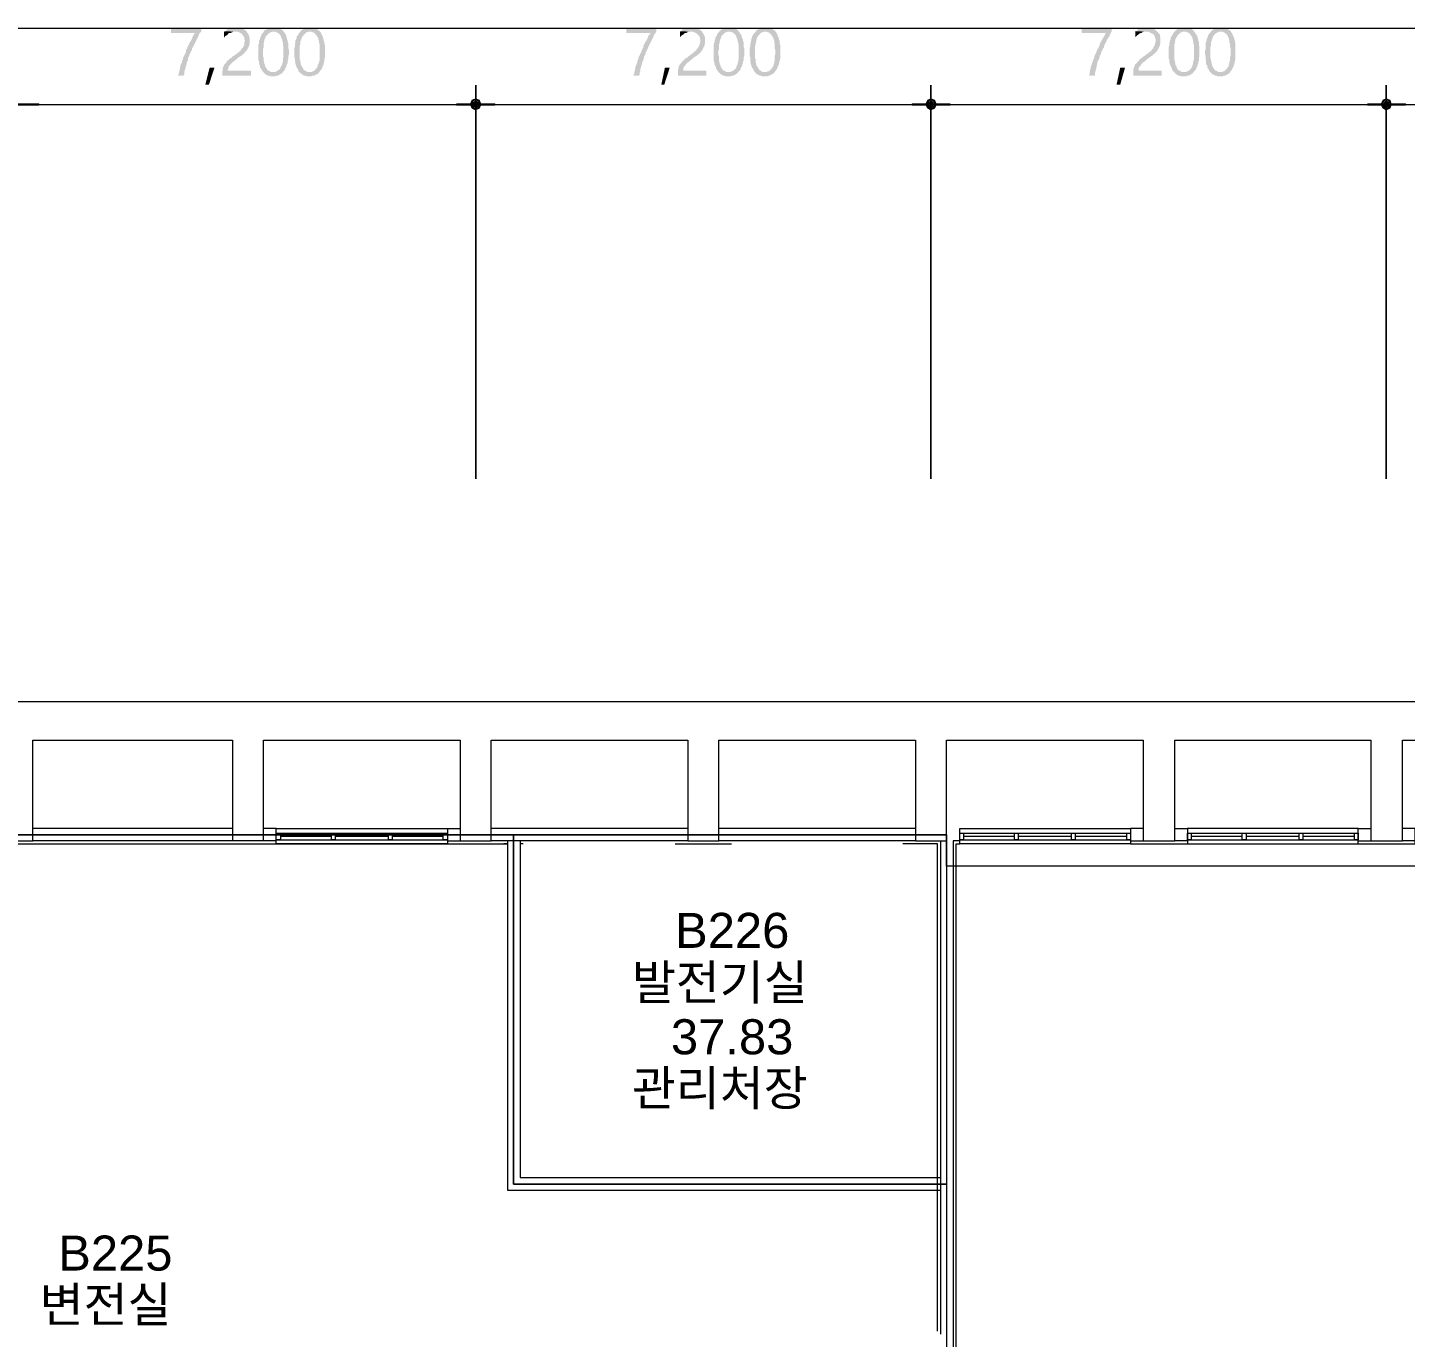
# Model space of a CAD drawing. Header units: millimetres. Extents: x -750 to 93466, y 13039 to 66109.
# Drawn here: x 18568 to 40358, y 41161 to 61872 of the extents above; entities that cross this region are included whole.
import ezdxf

# ---------------------------------------------------------------- set-up
doc = ezdxf.new("R2010")
doc.units = ezdxf.units.MM
for name, color, linetype in [('PDF_문자', 7, 'Continuous'), ('PDF_솔리드 채우기', 7, 'Continuous'), ('PDF_형상', 7, 'Continuous')]:
    doc.layers.add(name, color=color, linetype=linetype)
doc.styles.add('PDF 맑은고딕', font='Arial.ttf')

msp = doc.modelspace()

# ---------------------------------------------------------------- hatches: boundary and pattern name
at = {"layer": 'PDF_솔리드 채우기', "transparency": 33554559}
for points in [[(21314, 61862), (20839, 61862), (20839, 61786), (21219, 61786), (21219, 61786), (21200, 61767), (21190, 61748), (21181, 61729), (21171, 61701), (21162, 61682), (21152, 61663), (21143, 61653), (21133, 61634), (21124, 61615), (21114, 61596), (21105, 61577), (21095, 61558), (21095, 61539), (21086, 61530), (21076, 61520), (21076, 61502), (21067, 61473), (21057, 61454), (21048, 61435), (21038, 61416), (21029, 61397), (21029, 61378), (21019, 61359), (21010, 61340), (21010, 61321), (21000, 61302), (20991, 61293), (20991, 61274), (20981, 61255), (20981, 61226), (20972, 61207), (20972, 61188), (20962, 61169), (20962, 61150), (20953, 61131), (20953, 61112), (21038, 61112), (21038, 61122), (21048, 61141), (21048, 61160), (21048, 61179), (21057, 61198), (21057, 61217), (21067, 61236), (21067, 61255), (21076, 61274), (21086, 61293), (21086, 61321), (21095, 61340), (21105, 61359), (21105, 61378), (21114, 61407), (21124, 61426), (21133, 61435), (21133, 61454), (21143, 61473), (21152, 61492), (21162, 61511), (21171, 61530), (21171, 61549), (21181, 61558), (21190, 61577), (21200, 61596), (21209, 61615), (21219, 61634), (21228, 61653), (21238, 61672), (21247, 61691), (21257, 61710), (21266, 61729), (21276, 61758), (21285, 61777), (21304, 61796), (21314, 61815)], [(21865, 61872), (21865, 61872), (21836, 61872), (21817, 61872), (21798, 61872), (21779, 61862), (21760, 61853), (21741, 61853), (21722, 61843), (21713, 61824), (21694, 61815), (21855, 61805), (21874, 61805), (21893, 61805), (21912, 61796), (21931, 61786), (21950, 61777), (21960, 61767), (21969, 61758), (21979, 61739), (21988, 61729), (21998, 61710), (21998, 61682), (22007, 61663), (21998, 61644), (21998, 61625), (21998, 61606), (21988, 61587), (21979, 61568), (21969, 61549), (21960, 61539), (21950, 61530), (21941, 61511), (21922, 61502), (21912, 61483), (21893, 61473), (21874, 61454), (21855, 61445), (21836, 61426), (21808, 61416), (21798, 61397), (21779, 61388), (21760, 61378), (21751, 61359), (21732, 61350), (21722, 61340), (21713, 61321), (21694, 61302), (21684, 61293), (21675, 61274), (21665, 61255), (21665, 61255), (21656, 61236), (21656, 61217), (21656, 61198), (21646, 61169), (21646, 61150), (21646, 61112), (22102, 61112), (22102, 61188), (21732, 61188), (21732, 61198), (21741, 61217), (21741, 61236), (21751, 61255), (21751, 61264), (21770, 61274), (21779, 61293), (21798, 61312), (21798, 61312), (21808, 61321), (21817, 61331), (21836, 61340), (21855, 61359), (21874, 61369), (21893, 61388), (21912, 61407), (21931, 61416), (21950, 61426), (21969, 61445), (21988, 61454), (21998, 61473), (22007, 61483), (22026, 61502), (22036, 61511), (22045, 61530), (22045, 61530), (22055, 61549), (22064, 61568), (22074, 61587), (22074, 61606), (22083, 61625), (22083, 61644), (22083, 61672), (22083, 61672), (22083, 61701), (22074, 61720), (22074, 61739), (22064, 61758), (22055, 61777), (22045, 61786), (22036, 61805), (22026, 61815), (22017, 61824), (22007, 61834), (21988, 61843), (21969, 61853), (21950, 61862), (21931, 61872), (21912, 61872), (21893, 61872)], [(21694, 61815), (21675, 61805), (21675, 61720), (21684, 61720), (21694, 61739), (21713, 61748), (21732, 61758), (21741, 61777), (21760, 61786), (21779, 61786), (21798, 61796), (21817, 61805), (21836, 61805), (21855, 61805)], [(22302, 61805), (22292, 61786), (22273, 61777), (22273, 61767), (22264, 61758), (22264, 61739), (22254, 61729), (22245, 61710), (22245, 61691), (22235, 61672), (22226, 61653), (22226, 61634), (22226, 61615), (22216, 61596), (22216, 61568), (22216, 61549), (22216, 61520), (22216, 61502), (22216, 61473), (22216, 61454), (22216, 61426), (22216, 61407), (22216, 61378), (22216, 61359), (22226, 61340), (22226, 61321), (22235, 61293), (22235, 61283), (22245, 61264), (22245, 61245), (22254, 61226), (22264, 61217), (22273, 61198), (22283, 61188), (22292, 61169), (22302, 61160), (22321, 61141), (22330, 61131), (22349, 61122), (22368, 61112), (22387, 61112), (22406, 61103), (22425, 61103), (22444, 61103), (22454, 61103), (22473, 61103), (22492, 61103), (22511, 61112), (22530, 61112), (22549, 61122), (22558, 61131), (22577, 61141), (22596, 61150), (22606, 61169), (22454, 61169), (22444, 61169), (22435, 61169), (22416, 61169), (22406, 61179), (22387, 61188), (22378, 61188), (22368, 61198), (22359, 61207), (22349, 61226), (22340, 61236), (22330, 61255), (22321, 61264), (22321, 61283), (22311, 61302), (22311, 61321), (22302, 61350), (22302, 61369), (22302, 61397), (22292, 61416), (22292, 61445), (22292, 61473), (22292, 61502), (22292, 61530), (22302, 61558), (22302, 61577), (22302, 61606), (22302, 61625), (22311, 61653), (22311, 61672), (22321, 61691), (22330, 61701), (22330, 61720), (22340, 61739), (22349, 61748), (22359, 61758), (22368, 61767), (22378, 61777), (22397, 61786), (22406, 61796), (22416, 61796), (22435, 61805), (22444, 61805), (22463, 61805)], [(22463, 61872), (22463, 61872), (22435, 61872), (22416, 61872), (22397, 61862), (22378, 61862), (22359, 61853), (22349, 61843), (22330, 61834), (22311, 61824), (22302, 61805), (22463, 61805), (22463, 61805), (22473, 61805), (22492, 61805), (22501, 61796), (22511, 61796), (22530, 61786), (22539, 61777), (22549, 61767), (22558, 61758), (22568, 61748), (22577, 61729), (22577, 61720), (22587, 61701), (22596, 61682), (22596, 61663), (22606, 61634), (22606, 61615), (22606, 61596), (22615, 61568), (22615, 61539), (22615, 61511), (22615, 61483), (22615, 61454), (22615, 61426), (22615, 61407), (22606, 61378), (22606, 61350), (22606, 61331), (22596, 61312), (22596, 61293), (22587, 61274), (22577, 61255), (22568, 61245), (22568, 61226), (22558, 61217), (22549, 61207), (22530, 61198), (22520, 61188), (22511, 61179), (22501, 61179), (22482, 61169), (22473, 61169), (22454, 61169), (22606, 61169), (22625, 61188), (22634, 61198), (22634, 61207), (22644, 61226), (22653, 61245), (22663, 61255), (22663, 61274), (22672, 61293), (22682, 61312), (22682, 61331), (22682, 61350), (22691, 61369), (22691, 61397), (22691, 61416), (22701, 61445), (22701, 61464), (22701, 61492), (22701, 61492), (22701, 61520), (22691, 61549), (22691, 61568), (22691, 61596), (22691, 61625), (22682, 61644), (22682, 61663), (22672, 61682), (22672, 61701), (22663, 61720), (22663, 61739), (22653, 61758), (22644, 61767), (22634, 61786), (22625, 61796), (22615, 61815), (22606, 61824), (22596, 61834), (22577, 61843), (22568, 61853), (22558, 61853), (22539, 61862), (22530, 61862), (22511, 61872), (22501, 61872), (22482, 61872)], [(22881, 61805), (22862, 61786), (22853, 61777), (22853, 61767), (22843, 61758), (22834, 61739), (22824, 61729), (22824, 61710), (22815, 61691), (22805, 61672), (22805, 61653), (22805, 61634), (22796, 61615), (22796, 61596), (22796, 61568), (22786, 61549), (22786, 61520), (22786, 61502), (22786, 61473), (22786, 61454), (22786, 61426), (22786, 61407), (22796, 61378), (22796, 61359), (22796, 61340), (22805, 61321), (22805, 61293), (22815, 61283), (22815, 61264), (22824, 61245), (22834, 61226), (22843, 61217), (22843, 61198), (22853, 61188), (22862, 61169), (22881, 61160), (22891, 61141), (22910, 61131), (22929, 61122), (22938, 61112), (22957, 61112), (22976, 61103), (23005, 61103), (23024, 61103), (23024, 61103), (23043, 61103), (23061, 61103), (23080, 61112), (23099, 61112), (23118, 61122), (23137, 61131), (23156, 61141), (23166, 61150), (23185, 61169), (23033, 61169), (23024, 61169), (23005, 61169), (22995, 61169), (22976, 61179), (22967, 61188), (22957, 61188), (22948, 61198), (22929, 61207), (22929, 61226), (22919, 61236), (22910, 61255), (22900, 61264), (22891, 61283), (22891, 61302), (22881, 61321), (22881, 61350), (22872, 61369), (22872, 61397), (22872, 61416), (22872, 61445), (22872, 61473), (22872, 61502), (22872, 61530), (22872, 61558), (22872, 61577), (22881, 61606), (22881, 61625), (22881, 61653), (22891, 61672), (22900, 61691), (22900, 61701), (22910, 61720), (22919, 61739), (22929, 61748), (22938, 61758), (22948, 61767), (22957, 61777), (22967, 61786), (22976, 61796), (22995, 61796), (23005, 61805), (23024, 61805), (23033, 61805)], [(23043, 61872), (23033, 61872), (23014, 61872), (22995, 61872), (22976, 61862), (22957, 61862), (22938, 61853), (22919, 61843), (22910, 61834), (22891, 61824), (22881, 61805), (23033, 61805), (23033, 61805), (23052, 61805), (23061, 61805), (23080, 61796), (23090, 61796), (23099, 61786), (23109, 61777), (23118, 61767), (23128, 61758), (23137, 61748), (23147, 61729), (23156, 61720), (23166, 61701), (23166, 61682), (23175, 61663), (23175, 61634), (23185, 61615), (23185, 61596), (23185, 61568), (23185, 61539), (23185, 61511), (23185, 61483), (23185, 61454), (23185, 61426), (23185, 61407), (23185, 61378), (23185, 61350), (23175, 61331), (23175, 61312), (23166, 61293), (23156, 61274), (23156, 61255), (23147, 61245), (23137, 61226), (23128, 61217), (23118, 61207), (23109, 61198), (23099, 61188), (23090, 61179), (23071, 61179), (23061, 61169), (23043, 61169), (23033, 61169), (23185, 61169), (23194, 61188), (23204, 61198), (23213, 61207), (23223, 61226), (23232, 61245), (23232, 61255), (23242, 61274), (23251, 61293), (23251, 61312), (23261, 61331), (23261, 61350), (23261, 61369), (23270, 61397), (23270, 61416), (23270, 61445), (23270, 61464), (23270, 61492), (23270, 61492), (23270, 61520), (23270, 61549), (23270, 61568), (23270, 61596), (23261, 61625), (23261, 61644), (23251, 61663), (23251, 61682), (23242, 61701), (23242, 61720), (23232, 61739), (23223, 61758), (23213, 61767), (23213, 61786), (23204, 61796), (23185, 61815), (23175, 61824), (23166, 61834), (23156, 61843), (23147, 61853), (23128, 61853), (23118, 61862), (23099, 61862), (23090, 61872), (23071, 61872), (23052, 61872)], [(28514, 61862), (28039, 61862), (28039, 61786), (28419, 61786), (28419, 61786), (28409, 61767), (28390, 61748), (28381, 61729), (28371, 61701), (28362, 61682), (28352, 61663), (28343, 61653), (28333, 61634), (28324, 61615), (28314, 61596), (28305, 61577), (28305, 61558), (28295, 61539), (28286, 61530), (28286, 61520), (28276, 61502), (28267, 61473), (28257, 61454), (28248, 61435), (28238, 61416), (28229, 61397), (28229, 61378), (28219, 61359), (28210, 61340), (28210, 61321), (28200, 61302), (28200, 61293), (28191, 61274), (28181, 61255), (28181, 61226), (28172, 61207), (28172, 61188), (28162, 61169), (28162, 61150), (28153, 61131), (28153, 61112), (28238, 61112), (28248, 61122), (28248, 61141), (28248, 61160), (28257, 61179), (28257, 61198), (28257, 61217), (28267, 61236), (28267, 61255), (28276, 61274), (28286, 61293), (28286, 61321), (28295, 61340), (28305, 61359), (28314, 61378), (28314, 61407), (28324, 61426), (28333, 61435), (28343, 61454), (28343, 61473), (28352, 61492), (28362, 61511), (28371, 61530), (28381, 61549), (28381, 61558), (28390, 61577), (28400, 61596), (28409, 61615), (28419, 61634), (28428, 61653), (28438, 61672), (28447, 61691), (28457, 61710), (28466, 61729), (28476, 61758), (28495, 61777), (28504, 61796), (28514, 61815)], [(29065, 61872), (29065, 61872), (29046, 61872), (29017, 61872), (28998, 61872), (28979, 61862), (28960, 61853), (28941, 61853), (28922, 61843), (28913, 61824), (28894, 61815), (29055, 61805), (29074, 61805), (29093, 61805), (29112, 61796), (29131, 61786), (29150, 61777), (29160, 61767), (29169, 61758), (29188, 61739), (29198, 61729), (29198, 61710), (29207, 61682), (29207, 61663), (29207, 61644), (29198, 61625), (29198, 61606), (29188, 61587), (29179, 61568), (29169, 61549), (29160, 61539), (29150, 61530), (29141, 61511), (29122, 61502), (29112, 61483), (29093, 61473), (29074, 61454), (29055, 61445), (29036, 61426), (29017, 61416), (28998, 61397), (28979, 61388), (28960, 61378), (28951, 61359), (28941, 61350), (28922, 61340), (28913, 61321), (28894, 61302), (28884, 61293), (28875, 61274), (28865, 61255), (28865, 61255), (28865, 61236), (28856, 61217), (28856, 61198), (28856, 61169), (28856, 61150), (28856, 61112), (29302, 61112), (29302, 61188), (28941, 61188), (28941, 61198), (28941, 61217), (28941, 61236), (28951, 61255), (28960, 61264), (28970, 61274), (28979, 61293), (28998, 61312), (28998, 61312), (29008, 61321), (29027, 61331), (29036, 61340), (29055, 61359), (29074, 61369), (29093, 61388), (29112, 61407), (29131, 61416), (29150, 61426), (29169, 61445), (29188, 61454), (29198, 61473), (29217, 61483), (29226, 61502), (29236, 61511), (29245, 61530), (29245, 61530), (29255, 61549), (29264, 61568), (29274, 61587), (29274, 61606), (29283, 61625), (29283, 61644), (29283, 61672), (29283, 61672), (29283, 61701), (29283, 61720), (29274, 61739), (29264, 61758), (29255, 61777), (29245, 61786), (29236, 61805), (29226, 61815), (29217, 61824), (29207, 61834), (29188, 61843), (29169, 61853), (29150, 61862), (29131, 61872), (29112, 61872), (29093, 61872)], [(28894, 61815), (28884, 61805), (28884, 61720), (28884, 61720), (28903, 61739), (28913, 61748), (28932, 61758), (28951, 61777), (28960, 61786), (28979, 61786), (28998, 61796), (29017, 61805), (29036, 61805), (29055, 61805)], [(29502, 61805), (29492, 61786), (29483, 61777), (29473, 61767), (29473, 61758), (29464, 61739), (29454, 61729), (29445, 61710), (29445, 61691), (29435, 61672), (29435, 61653), (29426, 61634), (29426, 61615), (29416, 61596), (29416, 61568), (29416, 61549), (29416, 61520), (29416, 61502), (29416, 61473), (29416, 61454), (29416, 61426), (29416, 61407), (29416, 61378), (29416, 61359), (29426, 61340), (29426, 61321), (29435, 61293), (29435, 61283), (29445, 61264), (29454, 61245), (29454, 61226), (29464, 61217), (29473, 61198), (29483, 61188), (29492, 61169), (29502, 61160), (29521, 61141), (29540, 61131), (29549, 61122), (29568, 61112), (29587, 61112), (29606, 61103), (29625, 61103), (29644, 61103), (29654, 61103), (29673, 61103), (29692, 61103), (29711, 61112), (29730, 61112), (29749, 61122), (29768, 61131), (29777, 61141), (29796, 61150), (29806, 61169), (29654, 61169), (29644, 61169), (29635, 61169), (29616, 61169), (29606, 61179), (29597, 61188), (29578, 61188), (29568, 61198), (29559, 61207), (29549, 61226), (29540, 61236), (29530, 61255), (29530, 61264), (29521, 61283), (29511, 61302), (29511, 61321), (29502, 61350), (29502, 61369), (29502, 61397), (29502, 61416), (29492, 61445), (29492, 61473), (29492, 61502), (29502, 61530), (29502, 61558), (29502, 61577), (29502, 61606), (29511, 61625), (29511, 61653), (29521, 61672), (29521, 61691), (29530, 61701), (29540, 61720), (29540, 61739), (29549, 61748), (29559, 61758), (29568, 61767), (29578, 61777), (29597, 61786), (29606, 61796), (29616, 61796), (29635, 61805), (29644, 61805), (29663, 61805)], [(29663, 61872), (29663, 61872), (29635, 61872), (29616, 61872), (29597, 61862), (29578, 61862), (29568, 61853), (29549, 61843), (29530, 61834), (29521, 61824), (29502, 61805), (29663, 61805), (29663, 61805), (29682, 61805), (29692, 61805), (29701, 61796), (29720, 61796), (29730, 61786), (29739, 61777), (29749, 61767), (29758, 61758), (29768, 61748), (29777, 61729), (29777, 61720), (29787, 61701), (29796, 61682), (29796, 61663), (29806, 61634), (29806, 61615), (29815, 61596), (29815, 61568), (29815, 61539), (29815, 61511), (29815, 61483), (29815, 61454), (29815, 61426), (29815, 61407), (29815, 61378), (29806, 61350), (29806, 61331), (29796, 61312), (29796, 61293), (29787, 61274), (29777, 61255), (29777, 61245), (29768, 61226), (29758, 61217), (29749, 61207), (29739, 61198), (29720, 61188), (29711, 61179), (29701, 61179), (29682, 61169), (29673, 61169), (29654, 61169), (29806, 61169), (29825, 61188), (29834, 61198), (29844, 61207), (29844, 61226), (29853, 61245), (29863, 61255), (29872, 61274), (29872, 61293), (29882, 61312), (29882, 61331), (29891, 61350), (29891, 61369), (29891, 61397), (29901, 61416), (29901, 61445), (29901, 61464), (29901, 61492), (29901, 61492), (29901, 61520), (29901, 61549), (29891, 61568), (29891, 61596), (29891, 61625), (29891, 61644), (29882, 61663), (29882, 61682), (29872, 61701), (29863, 61720), (29863, 61739), (29853, 61758), (29844, 61767), (29834, 61786), (29825, 61796), (29815, 61815), (29806, 61824), (29796, 61834), (29787, 61843), (29768, 61853), (29758, 61853), (29739, 61862), (29730, 61862), (29711, 61872), (29701, 61872), (29682, 61872)], [(30081, 61805), (30062, 61786), (30053, 61777), (30053, 61767), (30043, 61758), (30034, 61739), (30024, 61729), (30024, 61710), (30015, 61691), (30015, 61672), (30005, 61653), (30005, 61634), (29996, 61615), (29996, 61596), (29996, 61568), (29986, 61549), (29986, 61520), (29986, 61502), (29986, 61473), (29986, 61454), (29986, 61426), (29996, 61407), (29996, 61378), (29996, 61359), (29996, 61340), (30005, 61321), (30005, 61293), (30015, 61283), (30015, 61264), (30024, 61245), (30034, 61226), (30043, 61217), (30053, 61198), (30053, 61188), (30072, 61169), (30081, 61160), (30091, 61141), (30110, 61131), (30129, 61122), (30148, 61112), (30167, 61112), (30186, 61103), (30205, 61103), (30224, 61103), (30224, 61103), (30242, 61103), (30271, 61103), (30290, 61112), (30309, 61112), (30318, 61122), (30337, 61131), (30356, 61141), (30366, 61150), (30385, 61169), (30233, 61169), (30224, 61169), (30205, 61169), (30195, 61169), (30176, 61179), (30167, 61188), (30157, 61188), (30148, 61198), (30138, 61207), (30129, 61226), (30119, 61236), (30110, 61255), (30100, 61264), (30091, 61283), (30091, 61302), (30081, 61321), (30081, 61350), (30081, 61369), (30072, 61397), (30072, 61416), (30072, 61445), (30072, 61473), (30072, 61502), (30072, 61530), (30072, 61558), (30072, 61577), (30081, 61606), (30081, 61625), (30091, 61653), (30091, 61672), (30100, 61691), (30100, 61701), (30110, 61720), (30119, 61739), (30129, 61748), (30138, 61758), (30148, 61767), (30157, 61777), (30167, 61786), (30176, 61796), (30195, 61796), (30205, 61805), (30224, 61805), (30233, 61805)], [(30242, 61872), (30233, 61872), (30214, 61872), (30195, 61872), (30176, 61862), (30157, 61862), (30138, 61853), (30119, 61843), (30110, 61834), (30091, 61824), (30081, 61805), (30233, 61805), (30242, 61805), (30252, 61805), (30261, 61805), (30280, 61796), (30290, 61796), (30299, 61786), (30309, 61777), (30318, 61767), (30328, 61758), (30337, 61748), (30347, 61729), (30356, 61720), (30366, 61701), (30366, 61682), (30375, 61663), (30375, 61634), (30385, 61615), (30385, 61596), (30385, 61568), (30385, 61539), (30394, 61511), (30394, 61483), (30394, 61454), (30385, 61426), (30385, 61407), (30385, 61378), (30385, 61350), (30375, 61331), (30375, 61312), (30366, 61293), (30366, 61274), (30356, 61255), (30347, 61245), (30337, 61226), (30328, 61217), (30318, 61207), (30309, 61198), (30299, 61188), (30290, 61179), (30271, 61179), (30261, 61169), (30242, 61169), (30233, 61169), (30385, 61169), (30394, 61188), (30404, 61198), (30413, 61207), (30423, 61226), (30432, 61245), (30432, 61255), (30442, 61274), (30451, 61293), (30451, 61312), (30461, 61331), (30461, 61350), (30470, 61369), (30470, 61397), (30470, 61416), (30470, 61445), (30470, 61464), (30470, 61492), (30470, 61492), (30470, 61520), (30470, 61549), (30470, 61568), (30470, 61596), (30461, 61625), (30461, 61644), (30461, 61663), (30451, 61682), (30451, 61701), (30442, 61720), (30432, 61739), (30423, 61758), (30423, 61767), (30413, 61786), (30404, 61796), (30394, 61815), (30385, 61824), (30366, 61834), (30356, 61843), (30347, 61853), (30328, 61853), (30318, 61862), (30299, 61862), (30290, 61872), (30271, 61872), (30252, 61872)], [(35714, 61862), (35239, 61862), (35239, 61786), (35619, 61786), (35619, 61786), (35609, 61767), (35600, 61748), (35590, 61729), (35571, 61701), (35562, 61682), (35552, 61663), (35543, 61653), (35533, 61634), (35524, 61615), (35524, 61596), (35514, 61577), (35505, 61558), (35495, 61539), (35486, 61530), (35486, 61520), (35476, 61502), (35467, 61473), (35457, 61454), (35448, 61435), (35438, 61416), (35438, 61397), (35429, 61378), (35419, 61359), (35410, 61340), (35410, 61321), (35400, 61302), (35400, 61293), (35391, 61274), (35381, 61255), (35381, 61226), (35372, 61207), (35372, 61188), (35362, 61169), (35362, 61150), (35362, 61131), (35353, 61112), (35448, 61112), (35448, 61122), (35448, 61141), (35448, 61160), (35457, 61179), (35457, 61198), (35467, 61217), (35467, 61236), (35476, 61255), (35476, 61274), (35486, 61293), (35486, 61321), (35495, 61340), (35505, 61359), (35514, 61378), (35524, 61407), (35524, 61426), (35533, 61435), (35543, 61454), (35543, 61473), (35552, 61492), (35562, 61511), (35571, 61530), (35581, 61549), (35590, 61558), (35590, 61577), (35600, 61596), (35609, 61615), (35619, 61634), (35628, 61653), (35638, 61672), (35647, 61691), (35657, 61710), (35676, 61729), (35685, 61758), (35695, 61777), (35704, 61796), (35714, 61815)], [(36274, 61872), (36265, 61872), (36246, 61872), (36217, 61872), (36198, 61872), (36179, 61862), (36160, 61853), (36141, 61853), (36132, 61843), (36113, 61824), (36094, 61815), (36265, 61805), (36274, 61805), (36293, 61805), (36312, 61796), (36331, 61786), (36350, 61777), (36369, 61767), (36379, 61758), (36388, 61739), (36398, 61729), (36398, 61710), (36407, 61682), (36407, 61663), (36407, 61644), (36398, 61625), (36398, 61606), (36388, 61587), (36379, 61568), (36369, 61549), (36369, 61539), (36350, 61530), (36341, 61511), (36331, 61502), (36312, 61483), (36293, 61473), (36274, 61454), (36255, 61445), (36236, 61426), (36217, 61416), (36198, 61397), (36179, 61388), (36160, 61378), (36151, 61359), (36141, 61350), (36132, 61340), (36113, 61321), (36103, 61302), (36084, 61293), (36075, 61274), (36075, 61255), (36065, 61255), (36065, 61236), (36056, 61217), (36056, 61198), (36056, 61169), (36056, 61150), (36056, 61112), (36502, 61112), (36502, 61188), (36141, 61188), (36141, 61198), (36141, 61217), (36141, 61236), (36151, 61255), (36160, 61264), (36170, 61274), (36179, 61293), (36198, 61312), (36198, 61312), (36208, 61321), (36227, 61331), (36236, 61340), (36255, 61359), (36274, 61369), (36293, 61388), (36322, 61407), (36331, 61416), (36350, 61426), (36369, 61445), (36388, 61454), (36398, 61473), (36417, 61483), (36426, 61502), (36436, 61511), (36445, 61530), (36445, 61530), (36455, 61549), (36464, 61568), (36474, 61587), (36474, 61606), (36483, 61625), (36483, 61644), (36483, 61672), (36483, 61672), (36483, 61701), (36483, 61720), (36474, 61739), (36474, 61758), (36464, 61777), (36455, 61786), (36436, 61805), (36426, 61815), (36417, 61824), (36407, 61834), (36388, 61843), (36369, 61853), (36350, 61862), (36331, 61872), (36312, 61872), (36293, 61872)], [(36094, 61815), (36084, 61805), (36084, 61720), (36084, 61720), (36103, 61739), (36113, 61748), (36132, 61758), (36151, 61777), (36170, 61786), (36179, 61786), (36198, 61796), (36217, 61805), (36236, 61805), (36265, 61805)], [(36702, 61805), (36692, 61786), (36683, 61777), (36683, 61767), (36673, 61758), (36664, 61739), (36654, 61729), (36645, 61710), (36645, 61691), (36635, 61672), (36635, 61653), (36626, 61634), (36626, 61615), (36626, 61596), (36616, 61568), (36616, 61549), (36616, 61520), (36616, 61502), (36616, 61473), (36616, 61454), (36616, 61426), (36616, 61407), (36616, 61378), (36626, 61359), (36626, 61340), (36626, 61321), (36635, 61293), (36635, 61283), (36645, 61264), (36654, 61245), (36664, 61226), (36664, 61217), (36673, 61198), (36683, 61188), (36692, 61169), (36711, 61160), (36721, 61141), (36740, 61131), (36749, 61122), (36768, 61112), (36787, 61112), (36806, 61103), (36825, 61103), (36854, 61103), (36854, 61103), (36873, 61103), (36892, 61103), (36911, 61112), (36930, 61112), (36949, 61122), (36968, 61131), (36977, 61141), (36996, 61150), (37006, 61169), (36854, 61169), (36844, 61169), (36835, 61169), (36816, 61169), (36806, 61179), (36797, 61188), (36787, 61188), (36768, 61198), (36759, 61207), (36749, 61226), (36740, 61236), (36740, 61255), (36730, 61264), (36721, 61283), (36721, 61302), (36711, 61321), (36711, 61350), (36702, 61369), (36702, 61397), (36702, 61416), (36702, 61445), (36702, 61473), (36702, 61502), (36702, 61530), (36702, 61558), (36702, 61577), (36702, 61606), (36711, 61625), (36711, 61653), (36721, 61672), (36721, 61691), (36730, 61701), (36740, 61720), (36749, 61739), (36759, 61748), (36759, 61758), (36778, 61767), (36787, 61777), (36797, 61786), (36806, 61796), (36816, 61796), (36835, 61805), (36844, 61805), (36863, 61805)], [(36863, 61872), (36863, 61872), (36844, 61872), (36825, 61872), (36797, 61862), (36787, 61862), (36768, 61853), (36749, 61843), (36730, 61834), (36721, 61824), (36702, 61805), (36863, 61805), (36863, 61805), (36882, 61805), (36892, 61805), (36901, 61796), (36920, 61796), (36930, 61786), (36939, 61777), (36949, 61767), (36958, 61758), (36968, 61748), (36977, 61729), (36987, 61720), (36987, 61701), (36996, 61682), (36996, 61663), (37006, 61634), (37006, 61615), (37015, 61596), (37015, 61568), (37015, 61539), (37015, 61511), (37015, 61483), (37015, 61454), (37015, 61426), (37015, 61407), (37015, 61378), (37006, 61350), (37006, 61331), (36996, 61312), (36996, 61293), (36987, 61274), (36987, 61255), (36977, 61245), (36968, 61226), (36958, 61217), (36949, 61207), (36939, 61198), (36930, 61188), (36911, 61179), (36901, 61179), (36892, 61169), (36873, 61169), (36854, 61169), (37006, 61169), (37025, 61188), (37034, 61198), (37044, 61207), (37053, 61226), (37053, 61245), (37063, 61255), (37072, 61274), (37072, 61293), (37082, 61312), (37082, 61331), (37091, 61350), (37091, 61369), (37091, 61397), (37101, 61416), (37101, 61445), (37101, 61464), (37101, 61492), (37101, 61492), (37101, 61520), (37101, 61549), (37101, 61568), (37091, 61596), (37091, 61625), (37091, 61644), (37082, 61663), (37082, 61682), (37072, 61701), (37072, 61720), (37063, 61739), (37053, 61758), (37044, 61767), (37034, 61786), (37025, 61796), (37015, 61815), (37006, 61824), (36996, 61834), (36987, 61843), (36968, 61853), (36958, 61853), (36949, 61862), (36930, 61862), (36911, 61872), (36901, 61872), (36882, 61872)], [(37281, 61805), (37262, 61786), (37253, 61777), (37253, 61767), (37243, 61758), (37234, 61739), (37234, 61729), (37224, 61710), (37215, 61691), (37215, 61672), (37205, 61653), (37205, 61634), (37196, 61615), (37196, 61596), (37196, 61568), (37196, 61549), (37196, 61520), (37186, 61502), (37186, 61473), (37186, 61454), (37196, 61426), (37196, 61407), (37196, 61378), (37196, 61359), (37205, 61340), (37205, 61321), (37205, 61293), (37215, 61283), (37224, 61264), (37224, 61245), (37234, 61226), (37243, 61217), (37253, 61198), (37253, 61188), (37272, 61169), (37281, 61160), (37300, 61141), (37310, 61131), (37329, 61122), (37348, 61112), (37367, 61112), (37386, 61103), (37405, 61103), (37424, 61103), (37424, 61103), (37452, 61103), (37471, 61103), (37490, 61112), (37509, 61112), (37528, 61122), (37537, 61131), (37556, 61141), (37575, 61150), (37585, 61169), (37433, 61169), (37424, 61169), (37405, 61169), (37395, 61169), (37386, 61179), (37367, 61188), (37357, 61188), (37348, 61198), (37338, 61207), (37329, 61226), (37319, 61236), (37310, 61255), (37300, 61264), (37300, 61283), (37291, 61302), (37291, 61321), (37281, 61350), (37281, 61369), (37272, 61397), (37272, 61416), (37272, 61445), (37272, 61473), (37272, 61502), (37272, 61530), (37272, 61558), (37281, 61577), (37281, 61606), (37281, 61625), (37291, 61653), (37291, 61672), (37300, 61691), (37310, 61701), (37310, 61720), (37319, 61739), (37329, 61748), (37338, 61758), (37348, 61767), (37357, 61777), (37367, 61786), (37386, 61796), (37395, 61796), (37405, 61805), (37424, 61805), (37433, 61805)], [(37442, 61872), (37433, 61872), (37414, 61872), (37395, 61872), (37376, 61862), (37357, 61862), (37338, 61853), (37319, 61843), (37310, 61834), (37291, 61824), (37281, 61805), (37433, 61805), (37442, 61805), (37452, 61805), (37471, 61805), (37480, 61796), (37490, 61796), (37499, 61786), (37518, 61777), (37528, 61767), (37537, 61758), (37547, 61748), (37547, 61729), (37556, 61720), (37566, 61701), (37566, 61682), (37575, 61663), (37575, 61634), (37585, 61615), (37585, 61596), (37585, 61568), (37594, 61539), (37594, 61511), (37594, 61483), (37594, 61454), (37594, 61426), (37585, 61407), (37585, 61378), (37585, 61350), (37575, 61331), (37575, 61312), (37566, 61293), (37566, 61274), (37556, 61255), (37547, 61245), (37537, 61226), (37528, 61217), (37518, 61207), (37509, 61198), (37499, 61188), (37490, 61179), (37471, 61179), (37461, 61169), (37452, 61169), (37433, 61169), (37585, 61169), (37594, 61188), (37613, 61198), (37613, 61207), (37623, 61226), (37632, 61245), (37642, 61255), (37642, 61274), (37651, 61293), (37651, 61312), (37661, 61331), (37661, 61350), (37670, 61369), (37670, 61397), (37670, 61416), (37670, 61445), (37670, 61464), (37670, 61492), (37670, 61492), (37670, 61520), (37670, 61549), (37670, 61568), (37670, 61596), (37670, 61625), (37661, 61644), (37661, 61663), (37651, 61682), (37651, 61701), (37642, 61720), (37632, 61739), (37632, 61758), (37623, 61767), (37613, 61786), (37604, 61796), (37594, 61815), (37585, 61824), (37566, 61834), (37556, 61843), (37547, 61853), (37537, 61853), (37518, 61862), (37509, 61862), (37490, 61872), (37471, 61872), (37461, 61872)]]:
    msp.add_hatch(color=256, dxfattribs=at).paths.add_polyline_path(points)

# ---------------------------------------------------------------- linework, layer by layer
at = {"layer": 'PDF_솔리드 채우기', "lineweight": 5, "transparency": 33554559}
for points in [[(21523, 61236), (21437, 60970), (21447, 61236), (21380, 60970)], [(28723, 61236), (28637, 60970), (28647, 61236), (28590, 60970)], [(35923, 61236), (35847, 60970), (35847, 61236), (35790, 60970)]]:
    msp.add_solid(points, dxfattribs=at)
at = {"layer": 'PDF_형상', "lineweight": 5}
for points in [[(11397, 61862), (90322, 61862)], [(18607, 60656), (25503, 60656)], [(25807, 60656), (32703, 60656)], [(33007, 60656), (39912, 60656)], [(40207, 60656), (47112, 60656)], [(61864, 49514), (93466, 49514), (93466, 44109), (90768, 44109), (90768, 14398), (83112, 14398), (83112, 16506), (47464, 16506), (47464, 13904), (39855, 13904), (39855, 14398), (32703, 14398), (32703, 16506), (10951, 16506), (10951, 51214), (40159, 51214), (61864, 51214), (61864, 49514), (61864, 51214)], [(14598, 49011), (15102, 49011), (15102, 50607), (18151, 50607), (18151, 49011), (18654, 49011)], [(22501, 49011), (22302, 49011), (21808, 49011), (18654, 49011), (18654, 50607), (21808, 50607), (21808, 49011)], [(22302, 49011), (22302, 50607), (25408, 50607), (25408, 49011), (25902, 49011)], [(26158, 49011), (25902, 49011), (25902, 50607), (29008, 50607), (29008, 49011), (29502, 49011)], [(32608, 49011), (29502, 49011), (29502, 50607), (32608, 50607), (32608, 49011), (33102, 49011), (33102, 50607), (36208, 50607), (36208, 49011)], [(36008, 49011), (36208, 49011), (36711, 49011), (36711, 50607), (39808, 50607), (39808, 49011), (40311, 49011)], [(40511, 49011), (40311, 49011), (40311, 50607), (43408, 50607), (43408, 49011)], [(14598, 49210), (14399, 49210), (14399, 48963), (22501, 48963), (25208, 48963), (22501, 48963), (22501, 49210), (22302, 49210)], [(21808, 49210), (18654, 49210)], [(22501, 49210), (25208, 49210), (25208, 48963), (25351, 48963), (26158, 48963), (26101, 48963)], [(22501, 49134), (25208, 49134)], [(22501, 49030), (25208, 49030)], [(22568, 49087), (23375, 49087)], [(23432, 49087), (24277, 49087)], [(24334, 49087), (25142, 49087)], [(25208, 49210), (25408, 49210)], [(29008, 49210), (25902, 49210)], [(32608, 49210), (29502, 49210)], [(36208, 49210), (36008, 49210), (36008, 48963), (33311, 48963), (33311, 49210), (36008, 49210)], [(33311, 49134), (36008, 49134)], [(33311, 49030), (36008, 49030)], [(33368, 49087), (34175, 49087)], [(34232, 49087), (35077, 49087)], [(35134, 49087), (35951, 49087)], [(36711, 49210), (36911, 49210), (36911, 48963), (39608, 48963), (39608, 49210), (36911, 49210)], [(36911, 49134), (39608, 49134)], [(36911, 49030), (39608, 49030)], [(36968, 49087), (37775, 49087)], [(37841, 49087), (38677, 49087)], [(38734, 49087), (39551, 49087)], [(39608, 49210), (39808, 49210)], [(39608, 48963), (40511, 48963), (40511, 49210), (40311, 49210)], [(25208, 49011), (25408, 49011)], [(26358, 49011), (26158, 49011), (26158, 43492), (33007, 43492), (33007, 41212)], [(29008, 49011), (26358, 49011), (26358, 43691), (33007, 43691)], [(26405, 48963), (26358, 48963)], [(28808, 48963), (29701, 48963)], [(32959, 41260), (32959, 48963), (32408, 48963)], [(33007, 49011), (33007, 43691), (33007, 43492)], [(33311, 49011), (33206, 49011), (33206, 37603)], [(33254, 29054), (33254, 48963), (33311, 48963)], [(36008, 48963), (36911, 48963)], [(36911, 49011), (36711, 49011)], [(39608, 49011), (39808, 49011)]]:
    msp.add_lwpolyline(points, dxfattribs=at)
at = {"layer": 'PDF_형상', "color": 1, "lineweight": 5}
for points in [[(25655, 60960), (25655, 54738)], [(32855, 60960), (32855, 54738)], [(40055, 60960), (40055, 54738)]]:
    msp.add_lwpolyline(points, close=True, dxfattribs=at)
at = {"layer": 'PDF_형상', "lineweight": 25}
for points in [[(18150, 60657), (18748, 60657)], [(25350, 60657), (25958, 60657)], [(25730, 60657), (25711, 60714), (25654, 60733), (25597, 60714), (25578, 60657), (25597, 60609), (25654, 60581), (25711, 60609)], [(25578, 60657), (25597, 60609), (25654, 60581), (25711, 60609), (25730, 60657), (25711, 60714), (25654, 60733), (25597, 60714)], [(25692, 60657), (25682, 60685), (25654, 60695), (25625, 60685), (25616, 60657), (25625, 60628), (25654, 60619), (25682, 60628)], [(25616, 60657), (25625, 60628), (25654, 60619), (25682, 60628), (25692, 60657), (25682, 60685), (25654, 60695), (25625, 60685)], [(33157, 60657), (32559, 60657)], [(32777, 60657), (32806, 60609), (32853, 60581), (32910, 60609), (32929, 60657), (32910, 60714), (32853, 60733), (32806, 60714)], [(32929, 60657), (32910, 60714), (32853, 60733), (32806, 60714), (32777, 60657), (32806, 60609), (32853, 60581), (32910, 60609)], [(32815, 60657), (32825, 60628), (32853, 60619), (32882, 60628), (32891, 60657), (32882, 60685), (32853, 60695), (32825, 60685)], [(32891, 60657), (32882, 60685), (32853, 60695), (32825, 60685), (32815, 60657), (32825, 60628), (32853, 60619), (32882, 60628)], [(39759, 60657), (40357, 60657)], [(40129, 60657), (40110, 60714), (40053, 60733), (40006, 60714), (39977, 60657), (40006, 60609), (40053, 60581), (40110, 60609)], [(39977, 60657), (40006, 60609), (40053, 60581), (40110, 60609), (40129, 60657), (40110, 60714), (40053, 60733), (40006, 60714)], [(40091, 60657), (40082, 60685), (40053, 60695), (40034, 60685), (40015, 60657), (40034, 60628), (40053, 60619), (40082, 60628)], [(40015, 60657), (40034, 60628), (40053, 60619), (40082, 60628), (40091, 60657), (40082, 60685), (40053, 60695), (40034, 60685)]]:
    msp.add_lwpolyline(points, close=True, dxfattribs=at)
at = {"layer": 'PDF_형상', "lineweight": 5}
for points in [[(18854, 16801), (90464, 16801), (90464, 48612), (61360, 48612), (33102, 48612), (33102, 49106), (26253, 49106), (11255, 49106), (11255, 28902), (11255, 16801)], [(26253, 43587), (33102, 43587), (33102, 37508), (28257, 37508), (28257, 33908), (24353, 33908), (24353, 28902), (21703, 28902), (21703, 37508), (18455, 37508), (18455, 28902), (11255, 28902), (11255, 49106), (26253, 49106), (33102, 49106), (33102, 43587), (26253, 43587), (26253, 49106)], [(22501, 49134), (22568, 49134), (22568, 49030), (22501, 49030)], [(23375, 49134), (23432, 49134), (23432, 49030), (23375, 49030)], [(24277, 49134), (24334, 49134), (24334, 49030), (24277, 49030)], [(25142, 49134), (25208, 49134), (25208, 49030), (25142, 49030)], [(33311, 49134), (33368, 49134), (33368, 49030), (33311, 49030)], [(34175, 49134), (34232, 49134), (34232, 49030), (34175, 49030)], [(35077, 49134), (35134, 49134), (35134, 49030), (35077, 49030)], [(35951, 49134), (36008, 49134), (36008, 49030), (35951, 49030)], [(36911, 49134), (36968, 49134), (36968, 49030), (36911, 49030)], [(37775, 49134), (37841, 49134), (37841, 49030), (37775, 49030)], [(38677, 49134), (38734, 49134), (38734, 49030), (38677, 49030)], [(39551, 49134), (39608, 49134), (39608, 49030), (39551, 49030)], [(61360, 48612), (33102, 48612), (33102, 28902), (61360, 28902)]]:
    msp.add_lwpolyline(points, close=True, dxfattribs=at)

# ---------------------------------------------------------------- texts
at = {"layer": 'PDF_문자', "char_height": 554, "attachment_point": 4, "style": 'PDF 맑은고딕'}
for s, insert in [('B226', (28808, 47593)), ('발전기실', (28125, 46747)), ('37.83', (28742, 45911)), ('관리처장', (28125, 45075)), ('B225', (19053, 42491)), ('변전실', (18759, 41656))]:
    msp.add_mtext(s, dxfattribs=dict(at, insert=insert))

doc.saveas('drawing.dxf')
